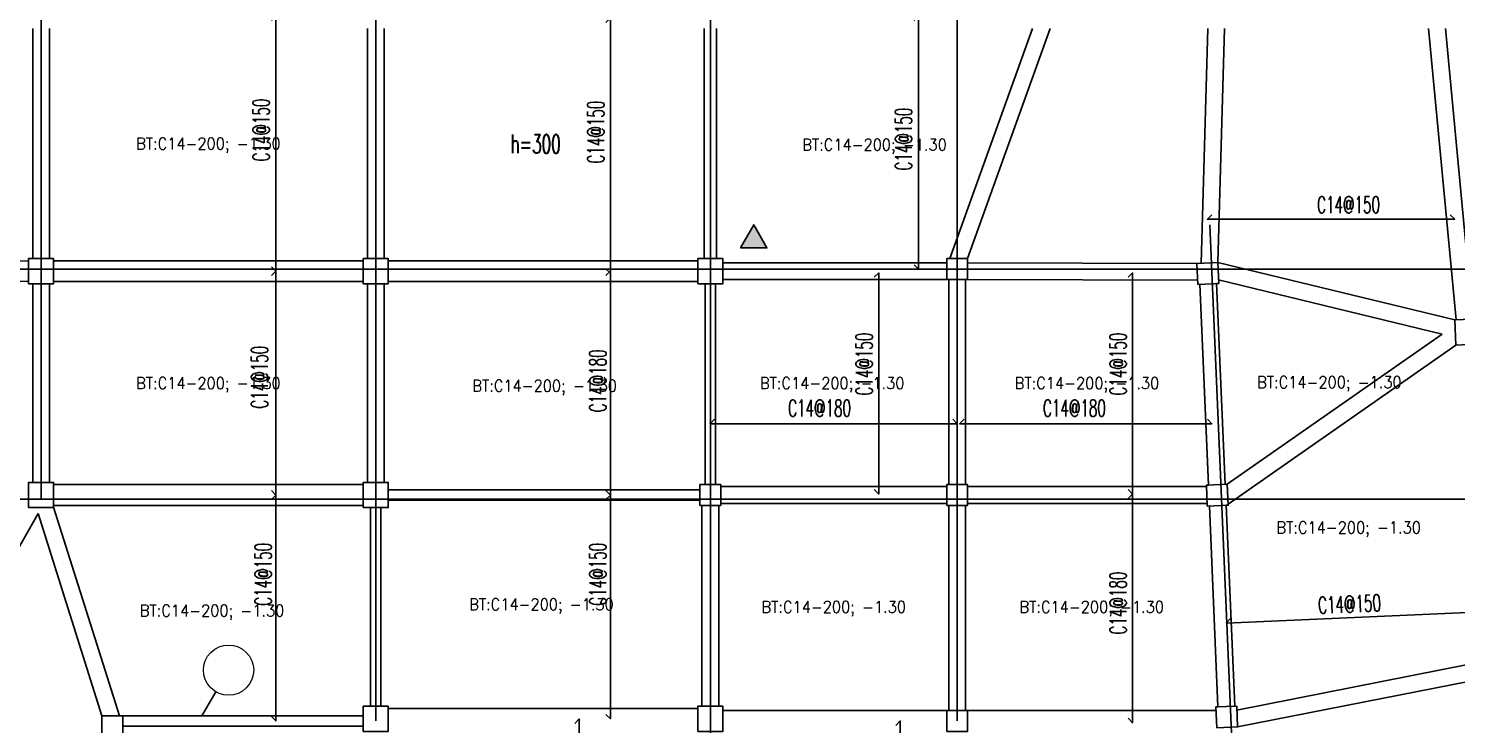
# Model space of a CAD drawing. Header units: millimetres. Extents: x 129427 to 386235, y 419441 to 703525.
# Drawn here: x 320546 to 354684, y 618110 to 634745 of the extents above; entities that cross this region are included whole.
import ezdxf
from ezdxf.enums import TextEntityAlignment as Align

# ---------------------------------------------------------------- set-up
doc = ezdxf.new("R2010")
doc.units = ezdxf.units.MM
doc.header["$LTSCALE"] = 100
for name, color, linetype in [('B-dote', 253, 'Continuous'), ('B-正筋文字', 7, 'Continuous'), ('B-正筋钢筋', 6, 'Continuous'), ('B-沉降观测点', 5, 'Continuous'), ('COLU', 7, 'Continuous'), ('h斜线-墙', 7, 'Continuous'), ('h斜线-柱', 7, 'Continuous'), ('WALL', 3, 'Continuous'), ('梁虚线', 4, 'Continuous')]:
    doc.layers.add(name, color=color, linetype=linetype)
doc.layers.add('floor13', color=211, linetype='Continuous', lineweight=0, true_color=0xffaaff)
doc.styles.get("Standard").update_dxf_attribs({"font": 'standard'})

# ---------------------------------------------------------------- blocks, each defined once
blk = doc.blocks.new('A$C7FDE0673')
at = {"layer": 'B-沉降观测点'}
blk.add_hatch(color=256, dxfattribs=at).paths.add_polyline_path([(318, 551), (0, 0), (636, 0)], flags=0)
blk.add_lwpolyline([(0, 0), (318, 551), (636, 0)], close=True, dxfattribs=at)

msp = doc.modelspace()

# ---------------------------------------------------------------- hatches: boundary and pattern name
at = {"layer": 'h斜线-墙'}
h = msp.add_hatch(dxfattribs=at)
h.set_pattern_fill('ANSI31', color=256, scale=40, style=0)
h.set_pattern_definition([])
h.paths.add_polyline_path([(336721.5, 623844.7), (336721.5, 628644.7), (336971.5, 628644.7), (336971.5, 623844.7)], flags=0)
h = msp.add_hatch(dxfattribs=at)
h.set_pattern_fill('ANSI31', color=256, scale=40, style=0)
h.set_pattern_definition([])
h.paths.add_polyline_path([(329146.5, 623719.7), (336596.5, 623719.7), (336596.5, 623469.7), (329146.5, 623469.7)], flags=0)
h = msp.add_hatch(dxfattribs=at)
h.set_pattern_fill('ANSI31', color=256, scale=40, style=0)
h.set_pattern_definition([])
h.paths.add_polyline_path([(328721.5, 618544.7), (328721.5, 623294.7), (328971.5, 623294.7), (328971.5, 618544.7)], flags=0)
h = msp.add_hatch(dxfattribs=at)
h.set_pattern_fill('ANSI31', color=256, scale=40, style=0)
h.set_pattern_definition([])
h.paths.add_polyline_path([(322796.5, 618319.7), (328546.5, 618319.7), (328546.5, 618069.7), (322796.5, 618069.7)], flags=0)
at = {"layer": 'h斜线-柱'}
h = msp.add_hatch(dxfattribs=at)
h.set_pattern_fill('ANSI31', color=256, scale=40, style=0)
h.set_pattern_definition([])
h.paths.add_polyline_path([(320546.5, 628644.7), (321146.5, 628644.7), (321146.5, 629244.7), (320546.5, 629244.7)], flags=0)
h = msp.add_hatch(dxfattribs=at)
h.set_pattern_fill('ANSI31', color=256, scale=40, style=0)
h.set_pattern_definition([])
h.paths.add_polyline_path([(328546.5, 628644.7), (329146.5, 628644.7), (329146.5, 629244.7), (328546.5, 629244.7)], flags=0)
h = msp.add_hatch(dxfattribs=at)
h.set_pattern_fill('ANSI31', color=256, scale=40, style=0)
h.set_pattern_definition([])
h.paths.add_polyline_path([(336546.5, 628644.7), (337146.5, 628644.7), (337146.5, 629244.7), (336546.5, 629244.7)], flags=0)
h = msp.add_hatch(dxfattribs=at)
h.set_pattern_fill('ANSI31', color=256, scale=40, style=0)
h.set_pattern_definition([])
h.paths.add_polyline_path([(342496.5, 628744.7), (342996.5, 628744.7), (342996.5, 629244.7), (342496.5, 629244.7)], flags=0)
h = msp.add_hatch(dxfattribs=at)
h.set_pattern_fill('ANSI31', color=256, scale=40, angle=2.44399, style=0)
h.set_pattern_definition([])
h.paths.add_polyline_path([(348501.5, 628630.1), (349001.1, 628651.4), (348979.8, 629151), (348480.2, 629129.6)], flags=0)
h = msp.add_hatch(dxfattribs=at)
h.set_pattern_fill('ANSI31', color=256, scale=40, angle=2.44399, style=0)
h.set_pattern_definition([])
h.paths.add_polyline_path([(354669, 627179), (355268.5, 627204.6), (355242.9, 627804), (354643.4, 627778.4)], flags=0)
h = msp.add_hatch(dxfattribs=at)
h.set_pattern_fill('ANSI31', color=256, scale=40, style=0)
h.set_pattern_definition([])
h.paths.add_polyline_path([(320546.5, 623294.7), (321146.5, 623294.7), (321146.5, 623894.7), (320546.5, 623894.7)], flags=0)
h = msp.add_hatch(dxfattribs=at)
h.set_pattern_fill('ANSI31', color=256, scale=40, style=0)
h.set_pattern_definition([])
h.paths.add_polyline_path([(328546.5, 623294.7), (329146.5, 623294.7), (329146.5, 623894.7), (328546.5, 623894.7)], flags=0)
h = msp.add_hatch(dxfattribs=at)
h.set_pattern_fill('ANSI31', color=256, scale=40, style=0)
h.set_pattern_definition([])
h.paths.add_polyline_path([(336596.5, 623344.7), (337096.5, 623344.7), (337096.5, 623844.7), (336596.5, 623844.7)], flags=0)
h = msp.add_hatch(dxfattribs=at)
h.set_pattern_fill('ANSI31', color=256, scale=40, style=0)
h.set_pattern_definition([])
h.paths.add_polyline_path([(342496.5, 623344.7), (342996.5, 623344.7), (342996.5, 623844.7), (342496.5, 623844.7)], flags=0)
h = msp.add_hatch(dxfattribs=at)
h.set_pattern_fill('ANSI31', color=256, scale=40, angle=2.44399, style=0)
h.set_pattern_definition([])
h.paths.add_polyline_path([(348727.8, 623330), (349227.3, 623351.3), (349206, 623850.9), (348706.4, 623829.6)], flags=0)
h = msp.add_hatch(dxfattribs=at)
h.set_pattern_fill('ANSI31', color=256, scale=40, style=0)
h.set_pattern_definition([])
h.paths.add_polyline_path([(322296.5, 617569.7), (322796.5, 617569.7), (322796.5, 618319.7), (322296.5, 618319.7)], flags=0)
h = msp.add_hatch(dxfattribs=at)
h.set_pattern_fill('ANSI31', color=256, scale=40, style=0)
h.set_pattern_definition([])
h.paths.add_polyline_path([(328546.5, 617944.7), (329146.5, 617944.7), (329146.5, 618544.7), (328546.5, 618544.7)], flags=0)
h = msp.add_hatch(dxfattribs=at)
h.set_pattern_fill('ANSI31', color=256, scale=40, style=0)
h.set_pattern_definition([])
h.paths.add_polyline_path([(336546.5, 617944.7), (337146.5, 617944.7), (337146.5, 618544.7), (336546.5, 618544.7)], flags=0)
h = msp.add_hatch(dxfattribs=at)
h.set_pattern_fill('ANSI31', color=256, scale=40, style=0)
h.set_pattern_definition([])
h.paths.add_polyline_path([(342496.5, 617944.7), (342996.5, 617944.7), (342996.5, 618444.7), (342496.5, 618444.7)], flags=0)
h = msp.add_hatch(dxfattribs=at)
h.set_pattern_fill('ANSI31', color=256, scale=40, angle=2.44399, style=0)
h.set_pattern_definition([])
h.paths.add_polyline_path([(348954, 618029.9), (349453.5, 618051.2), (349432.2, 618550.8), (348932.7, 618529.5)], flags=0)

# ---------------------------------------------------------------- linework, layer by layer
at = {"layer": 'B-dote'}
for p, q in [((320846.5, 655544.7), (320846.5, 623494.7)), ((328846.5, 655237.6), (328846.5, 618194.7)), ((336846.5, 655178.6), (336846.5, 606494.7)), ((342746.5, 655196.4), (342746.5, 618194.7)), ((353325.8, 523809), (348791.1, 630054.3)), ((236131.7, 628994.7), (366607.1, 628994.7)), ((312846.5, 623494.7), (366607.1, 623494.7))]:
    msp.add_line(p, q, dxfattribs=at)
at = {"layer": 'B-正筋钢筋'}
for points in [[(326351, 629050.8), (326457.1, 628944.7), (326457.1, 635044.7), (326351, 634938.7)], [(334351, 629000.8), (334457.1, 628894.7), (334457.1, 634994.7), (334351, 634888.7)], [(341720.8, 629100.8), (341826.9, 628994.7), (341826.8, 635044.7), (341720.7, 634938.7)], [(348836.7, 630291.2), (348730.6, 630185.2), (354642.1, 630185.2), (354536.1, 630291.2)], [(326351, 623700.8), (326457.1, 623594.7), (326457.1, 628944.7), (326351, 628838.7)], [(334351.1, 623700.8), (334457.1, 623594.7), (334457.1, 628944.7), (334351, 628838.7)], [(340765.9, 623723.8), (340872, 623617.7), (340872, 628905.4), (340765.9, 628799.3)], [(346834.5, 623723.8), (346940.5, 623617.7), (346940.5, 628905.4), (346834.4, 628799.3)], [(336948.1, 625404.5), (336842, 625298.4), (342746.5, 625298.4), (342640.4, 625404.5)], [(342911.6, 625404.5), (342805.6, 625298.4), (348839.6, 625298.4), (348733.6, 625404.5)], [(326351, 618300.8), (326457.1, 618194.7), (326457.1, 623594.7), (326351, 623488.7)], [(334351.1, 618350.8), (334457.1, 618244.7), (334457.1, 623594.7), (334351, 623488.7)], [(346834.5, 618257.1), (346940.6, 618151.1), (346940.5, 623617.7), (346834.4, 623511.7)], [(349281.9, 620642.7), (349180.5, 620532.2), (355133.6, 620795.5), (355023.1, 620897)], [(333603.2, 611798.2), (333709.2, 611692.1), (333709.2, 618241.5), (333603.1, 618135.5)], [(341280.8, 612300.8), (341386.8, 612194.7), (341386.8, 618194.7), (341280.7, 618088.7)]]:
    msp.add_lwpolyline(points, dxfattribs=at)
at = {"layer": 'COLU'}
for points in [[(320546.5, 628644.7), (321146.5, 628644.7), (321146.5, 629244.7), (320546.5, 629244.7)], [(328546.5, 628644.7), (329146.5, 628644.7), (329146.5, 629244.7), (328546.5, 629244.7)], [(336546.5, 628644.7), (337146.5, 628644.7), (337146.5, 629244.7), (336546.5, 629244.7)], [(342496.5, 628744.7), (342996.5, 628744.7), (342996.5, 629244.7), (342496.5, 629244.7)], [(348501.5, 628630.1), (349001.1, 628651.4), (348979.8, 629151), (348480.2, 629129.6)], [(354669, 627179), (355268.5, 627204.6), (355242.9, 627804), (354643.4, 627778.4)], [(320546.5, 623294.7), (321146.5, 623294.7), (321146.5, 623894.7), (320546.5, 623894.7)], [(328546.5, 623294.7), (329146.5, 623294.7), (329146.5, 623894.7), (328546.5, 623894.7)], [(336596.5, 623344.7), (337096.5, 623344.7), (337096.5, 623844.7), (336596.5, 623844.7)], [(342496.5, 623344.7), (342996.5, 623344.7), (342996.5, 623844.7), (342496.5, 623844.7)], [(348727.8, 623330), (349227.3, 623351.3), (349206, 623850.9), (348706.4, 623829.6)], [(322296.5, 617569.7), (322796.5, 617569.7), (322796.5, 618319.7), (322296.5, 618319.7)], [(328546.5, 617944.7), (329146.5, 617944.7), (329146.5, 618544.7), (328546.5, 618544.7)], [(336546.5, 617944.7), (337146.5, 617944.7), (337146.5, 618544.7), (336546.5, 618544.7)], [(342496.5, 617944.7), (342996.5, 617944.7), (342996.5, 618444.7), (342496.5, 618444.7)], [(348954, 618029.9), (349453.5, 618051.2), (349432.2, 618550.8), (348932.7, 618529.5)]]:
    msp.add_lwpolyline(points, close=True, dxfattribs=at)
at = {"layer": 'floor13'}
for p, q in [((320646.5, 629244.7), (320646.5, 634744.7)), ((321046.5, 634744.7), (321046.5, 629244.7)), ((328646.5, 629244.7), (328646.5, 634744.7)), ((329046.5, 634744.7), (329046.5, 629244.7)), ((336696.5, 629244.7), (336696.5, 634744.7)), ((336996.5, 634744.7), (336996.5, 629244.7)), ((342571.5, 629244.7), (344546.5, 634746.4)), ((313146.5, 629194.7), (320546.5, 629194.7)), ((320546.5, 629194.7), (320546.5, 629244.7)), ((320546.5, 629244.7), (320646.5, 629244.7)), ((321046.5, 629244.7), (321146.5, 629244.7)), ((321146.5, 629244.7), (321146.5, 629194.7)), ((321146.5, 629194.7), (328546.5, 629194.7)), ((328546.5, 629194.7), (328546.5, 629244.7)), ((328546.5, 629244.7), (328646.5, 629244.7)), ((329046.5, 629244.7), (329146.5, 629244.7)), ((329146.5, 629244.7), (329146.5, 629194.7)), ((329146.5, 629194.7), (336546.5, 629194.7)), ((336546.5, 629194.7), (336546.5, 629244.7)), ((336546.5, 629244.7), (336696.5, 629244.7)), ((336996.5, 629244.7), (337146.5, 629244.7)), ((337146.5, 629244.7), (337146.5, 629144.7)), ((342496.5, 629144.7), (342496.5, 629244.7)), ((342496.5, 629244.7), (342571.5, 629244.7)), ((337146.5, 629144.7), (342496.5, 629144.7)), ((320546.5, 628694.7), (313146.5, 628694.7)), ((320546.5, 628644.7), (320546.5, 628694.7)), ((320646.5, 628644.7), (320546.5, 628644.7)), ((320646.5, 623894.7), (320646.5, 628644.7)), ((321146.5, 628644.7), (321046.5, 628644.7)), ((321046.5, 628644.7), (321046.5, 623894.7)), ((328546.5, 628694.7), (321146.5, 628694.7)), ((321146.5, 628694.7), (321146.5, 628644.7)), ((328546.5, 628644.7), (328546.5, 628694.7)), ((328646.5, 628644.7), (328546.5, 628644.7)), ((328646.5, 623894.7), (328646.5, 628644.7)), ((329146.5, 628644.7), (329046.5, 628644.7)), ((329046.5, 628644.7), (329046.5, 623894.7)), ((336546.5, 628694.7), (329146.5, 628694.7)), ((329146.5, 628694.7), (329146.5, 628644.7)), ((336546.5, 628644.7), (336546.5, 628694.7)), ((336721.5, 628644.7), (336546.5, 628644.7)), ((336721.5, 623844.7), (336721.5, 628644.7)), ((337146.5, 628644.7), (336971.5, 628644.7)), ((336971.5, 628644.7), (336971.5, 623844.7)), ((342496.5, 628744.7), (337146.5, 628744.7)), ((337146.5, 628744.7), (337146.5, 628644.7)), ((342546.5, 628744.7), (342496.5, 628744.7)), ((342546.5, 623844.7), (342546.5, 628744.7)), ((342995.9, 628744.7), (342946.5, 628744.7)), ((342946.5, 628744.7), (342946.5, 623844.7)), ((348497.3, 628729.6), (342995.9, 628744.7)), ((348501.5, 628630.1), (348497.3, 628729.6)), ((348551.5, 628632.2), (348501.5, 628630.1)), ((348756.4, 623831.7), (348551.5, 628632.2)), ((349001.1, 628651.4), (348951.1, 628649.3)), ((348951.1, 628649.3), (349156, 623848.7)), ((354341.9, 627439.9), (348997.5, 628735.1)), ((348997.5, 628735.1), (349001.1, 628651.4)), ((349206, 623850.9), (354341.9, 627439.9)), ((354669, 627180.5), (349226.2, 623377)), ((354719, 627181.1), (354669, 627179)), ((354669, 627179), (354669, 627180.5)), ((320539.1, 623894.7), (320646.5, 623894.7)), ((321046.5, 623894.7), (321146.5, 623894.7)), ((321146.5, 623894.7), (321146.5, 623844.7)), ((321146.5, 623844.7), (328546.5, 623844.7)), ((328546.5, 623844.7), (328546.5, 623894.7)), ((328546.5, 623894.7), (328646.5, 623894.7)), ((329046.5, 623894.7), (329146.5, 623894.7)), ((329146.5, 623894.7), (329146.5, 623719.7)), ((329146.5, 623719.7), (336596.5, 623719.7)), ((336596.5, 623719.7), (336596.5, 623844.7)), ((336596.5, 623844.7), (336721.5, 623844.7)), ((336971.5, 623844.7), (337096.5, 623844.7)), ((337096.5, 623844.7), (337096.5, 623794.7)), ((337096.5, 623794.7), (342496.5, 623794.7)), ((342496.5, 623794.7), (342496.5, 623844.7)), ((342496.5, 623844.7), (342546.5, 623844.7)), ((342946.5, 623844.7), (342996.5, 623844.7)), ((342996.5, 623844.7), (342996.5, 623794.7)), ((342996.5, 623794.7), (348707.9, 623794.7)), ((348706.4, 623829.6), (348756.4, 623831.7)), ((348707.9, 623794.7), (348706.4, 623829.6)), ((349156, 623848.7), (349206, 623850.9)), ((329146.5, 623469.7), (329146.5, 623294.7)), ((336596.5, 623469.7), (329146.5, 623469.7)), ((336596.5, 623344.7), (336596.5, 623469.7)), ((337096.5, 623394.7), (337096.5, 623344.7)), ((342496.5, 623394.7), (337096.5, 623394.7)), ((342496.5, 623344.7), (342496.5, 623394.7)), ((348725, 623394.7), (342996.5, 623394.7)), ((342996.5, 623394.7), (342996.5, 623344.7)), ((348727.8, 623330), (348725, 623394.7)), ((349227.3, 623351.3), (349177.4, 623349.2)), ((349226.2, 623377), (349227.3, 623351.3)), ((328546.5, 623344.7), (321146.5, 623344.7)), ((321146.5, 623344.7), (321146.5, 623307.8)), ((321146.5, 623307.8), (322716.8, 618319.7)), ((328546.5, 623294.7), (328546.5, 623344.7)), ((328721.5, 623294.7), (328546.5, 623294.7)), ((328721.5, 618544.7), (328721.5, 623294.7)), ((329146.5, 623294.7), (328971.5, 623294.7)), ((328971.5, 623294.7), (328971.5, 618544.7)), ((336646.5, 623344.7), (336596.5, 623344.7)), ((336646.5, 618544.7), (336646.5, 623344.7)), ((337096.5, 623344.7), (337046.5, 623344.7)), ((337046.5, 623344.7), (337046.5, 618544.7)), ((342546.5, 623344.7), (342496.5, 623344.7)), ((342546.5, 618444.7), (342546.5, 623344.7)), ((342996.5, 623344.7), (342946.5, 623344.7)), ((342946.5, 623344.7), (342946.5, 618444.7)), ((348777.7, 623332.1), (348727.8, 623330)), ((348982.6, 618531.6), (348777.7, 623332.1)), ((349177.4, 623349.2), (349382.3, 618548.7)), ((349436.3, 618455.5), (354994.7, 619548.6)), ((355012, 619144.3), (349453.5, 618051.2)), ((325025.5, 618893.5), (324688.1, 618319.7)), ((324688.1, 618319.7), (325025.5, 618893.5)), ((322716.8, 618319.7), (322796.5, 618319.7)), ((322796.5, 618319.7), (324688.1, 618319.7)), ((324688.1, 618319.7), (328546.5, 618319.7)), ((328546.5, 618319.7), (328546.5, 618544.7)), ((328546.5, 618544.7), (328721.5, 618544.7)), ((328971.5, 618544.7), (329146.5, 618544.7)), ((329146.5, 618544.7), (329146.5, 618494.7)), ((329146.5, 618494.7), (336546.5, 618494.7)), ((336546.5, 618494.7), (336546.5, 618544.7)), ((336546.5, 618544.7), (336646.5, 618544.7)), ((337046.5, 618544.7), (337146.5, 618544.7)), ((337146.5, 618544.7), (337146.5, 618444.7)), ((337146.5, 618444.7), (342496.5, 618444.7)), ((342496.5, 618444.7), (342546.5, 618444.7)), ((342946.5, 618444.7), (342996.5, 618444.7)), ((342996.5, 618444.7), (348936.3, 618444.7)), ((348932.7, 618529.5), (348982.6, 618531.6)), ((348936.3, 618444.7), (348932.7, 618529.5)), ((349382.3, 618548.7), (349432.2, 618550.8)), ((349432.2, 618550.8), (349436.3, 618455.5))]:
    msp.add_line(p, q, dxfattribs=at)
msp.add_ellipse((325328.4, 619408.7), major_axis=(-424.3, 424.3), ratio=1, dxfattribs=at)
at = {"layer": 'WALL'}
for points in [[(336721.5, 623844.7), (336721.5, 628644.7), (336971.5, 628644.7), (336971.5, 623844.7)], [(329146.5, 623719.7), (336596.5, 623719.7), (336596.5, 623469.7), (329146.5, 623469.7)], [(328721.5, 618544.7), (328721.5, 623294.7), (328971.5, 623294.7), (328971.5, 618544.7)], [(322796.5, 618319.7), (328546.5, 618319.7), (328546.5, 618069.7), (322796.5, 618069.7)]]:
    msp.add_lwpolyline(points, close=True, dxfattribs=at)
at = {"layer": '梁虚线'}
for p, q in [((320646.5, 629244.7), (320646.5, 634744.7)), ((321046.5, 629244.7), (321046.5, 634744.7)), ((328646.5, 629244.7), (328646.5, 634744.7)), ((329046.5, 629244.7), (329046.5, 634744.7)), ((336696.5, 629244.7), (336696.5, 634744.7)), ((336996.5, 629244.7), (336996.5, 634744.7)), ((342571.5, 629244.7), (344546, 634745.1)), ((342996.5, 629244.7), (344970.9, 634744.7)), ((348579.1, 629133.9), (348741.8, 634744.7)), ((348979.8, 629151), (349141.9, 634744.7)), ((354019.2, 634744.7), (354677.5, 627781.6)), ((354421, 634744.7), (355077.9, 627795.5)), ((321146.5, 629194.7), (328546.5, 629194.7)), ((329146.5, 629194.7), (336546.5, 629194.7)), ((337146.5, 629144.7), (342496.5, 629144.7)), ((348480.2, 629129.6), (342996.5, 629144.7)), ((348979.8, 629151), (354643.4, 627778.4)), ((320646.5, 623894.7), (320646.5, 628644.7)), ((321046.5, 623894.7), (321046.5, 628644.7)), ((321146.5, 628694.7), (328546.5, 628694.7)), ((328646.5, 623894.7), (328646.5, 628644.7)), ((329046.5, 623894.7), (329046.5, 628644.7)), ((329146.5, 628694.7), (336546.5, 628694.7)), ((337146.5, 628744.7), (342496.5, 628744.7)), ((342546.5, 623844.7), (342546.5, 628744.7)), ((342946.5, 623844.7), (342946.5, 628744.7)), ((348497.3, 628729.6), (342996.5, 628744.7)), ((348551.4, 628634.5), (348756.3, 623834)), ((348951.2, 628648.5), (349156, 623848.7)), ((348997.5, 628735.1), (354342.3, 627439.8)), ((349206, 623850.9), (354342.5, 627440.3)), ((349226.2, 623377), (354668.3, 627180)), ((321146.5, 623844.7), (328546.5, 623844.7)), ((337096.5, 623794.7), (342496.5, 623794.7)), ((342996.5, 623794.7), (348709.6, 623794.7)), ((337096.5, 623394.7), (342496.5, 623394.7)), ((342996.5, 623394.7), (348723.5, 623394.7)), ((320776.8, 623149.9), (316770.6, 616104.2)), ((320776.8, 623149.9), (322297.5, 618319.7)), ((321146.5, 623344.7), (328546.5, 623344.7)), ((321146.5, 623307.8), (322716.8, 618319.7)), ((336646.5, 618544.7), (336646.5, 623344.7)), ((337046.5, 618544.7), (337046.5, 623344.7)), ((342546.5, 618444.7), (342546.5, 623344.7)), ((342946.5, 618444.7), (342946.5, 623344.7)), ((348777.6, 623334.5), (348982.6, 618532.9)), ((349177.4, 623348.4), (349382.3, 618546.9)), ((349436.3, 618455.5), (354996, 619548.9)), ((349453.5, 618051.2), (355010.1, 619144)), ((329146.5, 618494.7), (336546.5, 618494.7)), ((337146.5, 618444.7), (342496.5, 618444.7)), ((342996.5, 618444.7), (348940.1, 618444.7))]:
    msp.add_line(p, q, dxfattribs=at)

# ---------------------------------------------------------------- block references
at = {"layer": 'B-沉降观测点'}
msp.add_blockref('A$C7FDE0673', (337564.3, 629502.5), dxfattribs=at)

# ---------------------------------------------------------------- texts
at = {"layer": 'B-正筋文字', "width": 0.65}
for s, rotation, p in [('C14@150', 90, (326309, 631566.9)), ('C14@150', 90, (334309, 631516.9)), ('C14@150', 90, (341667.4, 631349.8)), ('C14@150', 360, (351352.9, 630333.3)), ('C14@150', 90, (326270.4, 625658.4)), ('C14@150', 90, (340725.2, 625971.5)), ('C14@150', 90, (346793.8, 625971.5)), ('C14@180', 90, (334355.5, 625572)), ('C14@180', 360, (338706.7, 625472.1)), ('C14@180', 360, (344799.8, 625472.1)), ('C14@150', 90, (326355.5, 620947.2)), ('C14@150', 90, (334355.5, 620947.2)), ('C14@180', 90, (346793.8, 620258.7)), ('C14@150', 2.44413, (351385.7, 620754.9))]:
    msp.add_text(s, height=400, rotation=rotation, dxfattribs=at).set_placement(p)
at = {"layer": 'floor13'}
for p in [(324846.5, 631994.7), (340771.5, 631969.7), (351646.5, 626291.9), (324846.5, 626269.7), (332884, 626207.2), (339759, 626269.7), (345851.4, 626269.7), (352108.1, 622818.3), (324934, 620832.2), (332809, 620982.2), (339796.5, 620919.7), (345964.5, 620919.7)]:
    msp.add_text('BT:C14-200; -1.30', height=280, dxfattribs=at).set_placement(p, align=Align.MIDDLE_CENTER)
at = {"layer": 'floor13', "width": 0.65}
msp.add_text('h=300', height=450, rotation=360, dxfattribs=at).set_placement((332069.9, 631763.4))

doc.saveas('drawing.dxf')
